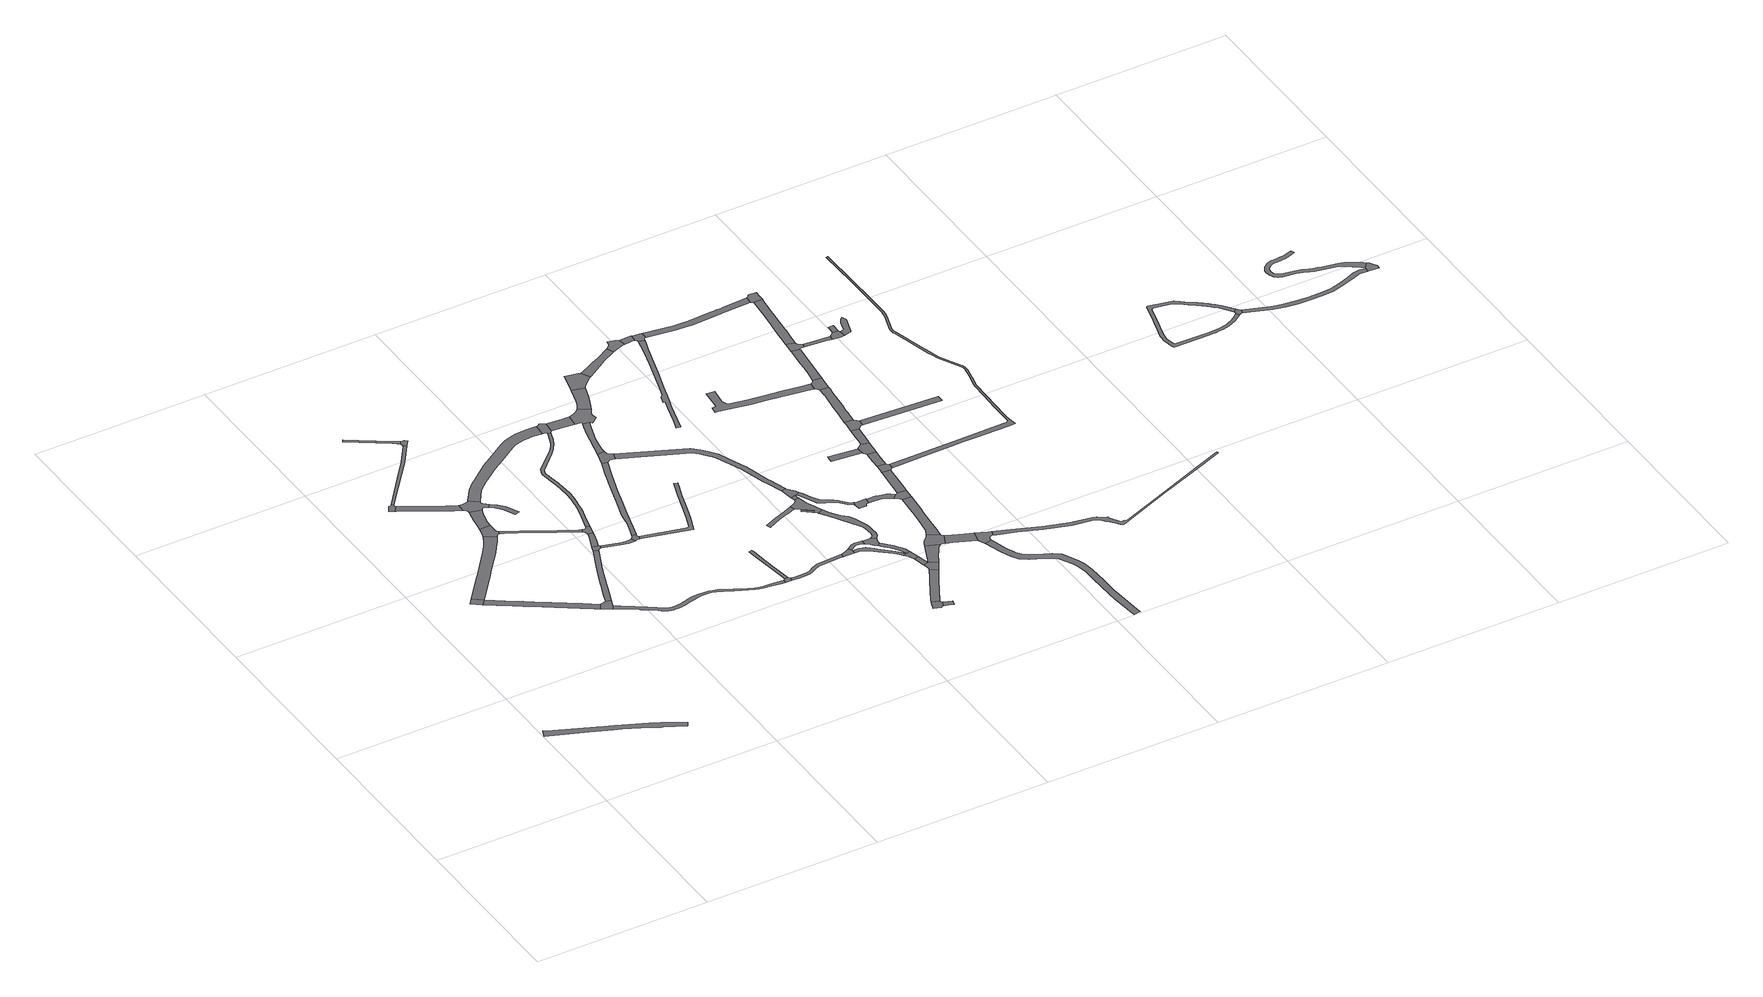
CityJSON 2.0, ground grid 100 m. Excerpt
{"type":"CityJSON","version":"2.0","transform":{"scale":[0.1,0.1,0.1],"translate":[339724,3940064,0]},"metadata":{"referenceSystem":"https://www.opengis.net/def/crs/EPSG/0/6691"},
"CityObjects":{
"road1":{"type":"Road","attributes":{"RoadStructureAttribute.sectionType":"1"},"geometry":[{"type":"MultiSurface","lod":"1","boundaries":[[[0,1,2,3,4,5,6,7,8,9,10,11,12,13,14,15,16,17,18,19,20,21,22]]]}]},
"road2":{"type":"Road","geometry":[{"type":"MultiSurface","lod":"1","boundaries":[[[23,24,25,26]]]}]},
"road3":{"type":"Road","attributes":{"RoadStructureAttribute.sectionType":"1"},"geometry":[{"type":"MultiSurface","lod":"1","boundaries":[[[25,27,28,29,30,31,32,33,34,35,36,37,38,39,40,41,42,43,44,45,26]]]}]},
"road4":{"type":"Road","attributes":{"RoadStructureAttribute.sectionType":"1"},"geometry":[{"type":"MultiSurface","lod":"1","boundaries":[[[46,47,48,49,50,51,52,53,54,55,56,57,58,59,60,61,62,23,26]]]}]},
"road5":{"type":"Road","geometry":[{"type":"MultiSurface","lod":"1","boundaries":[[[63,64,65,66,67,68,69,70,71]]]}]},
"road6":{"type":"Road","attributes":{"RoadStructureAttribute.sectionType":"1"},"geometry":[{"type":"MultiSurface","lod":"1","boundaries":[[[70,72,73,74,75,76,77,78,79,80,81,71]]]}]},
"road7":{"type":"Road","geometry":[{"type":"MultiSurface","lod":"1","boundaries":[[[38,37,82,83,84,85]]]}]},
"road8":{"type":"Road","geometry":[{"type":"MultiSurface","lod":"1","boundaries":[[[86,87,88,89,90,91,92,93,94,95,54,53]]]}]},
"road9":{"type":"Road","attributes":{"RoadStructureAttribute.sectionType":"1"},"geometry":[{"type":"MultiSurface","lod":"1","boundaries":[[[96,97,98,99,65,64,100,101,102,103,104,105]]]}]},
"road10":{"type":"Road","attributes":{"RoadStructureAttribute.sectionType":"1"},"geometry":[{"type":"MultiSurface","lod":"1","boundaries":[[[106,107,108,109,110,94,93,111,112,113,114,115]]]}]},
"road11":{"type":"Road","geometry":[{"type":"MultiSurface","lod":"1","boundaries":[[[116,117,118,119,120,121,122,123,124,125,126,76,75,127,128,106,115]]]}]},
"road12":{"type":"Road","attributes":{"RoadStructureAttribute.sectionType":"1"},"geometry":[{"type":"MultiSurface","lod":"1","boundaries":[[[84,129,130,131,132,133,134,135,136,137,138,139,140,141,142,143,144,85]]]}]},
"road13":{"type":"Road","attributes":{"RoadStructureAttribute.sectionType":"1"},"geometry":[{"type":"MultiSurface","lod":"1","boundaries":[[[145,146,147,148,149,150,151,152,153]]]}]},
"road14":{"type":"Road","attributes":{"RoadStructureAttribute.sectionType":"1"},"geometry":[{"type":"MultiSurface","lod":"1","boundaries":[[[154,155,156,157,158,159,160,89,88,161,162,163,164,165]]]}]},
"road15":{"type":"Road","geometry":[{"type":"MultiSurface","lod":"1","boundaries":[[[118,166,167,168,169,170,171,172,173,174,119]]]}]},
"road16":{"type":"Road","geometry":[{"type":"MultiSurface","lod":"1","boundaries":[[[104,175,176,177,178,145,153,179,105]]]}]},
"road17":{"type":"Road","geometry":[{"type":"MultiSurface","lod":"1","boundaries":[[[180,138,137,181,182,183,184,185,186]]]}]},
"road18":{"type":"Road","attributes":{"RoadStructureAttribute.sectionType":"1"},"geometry":[{"type":"MultiSurface","lod":"1","boundaries":[[[185,187,188,189,190,191,186]]]}]},
"road19":{"type":"Road","attributes":{"RoadStructureAttribute.sectionType":"1"},"geometry":[{"type":"MultiSurface","lod":"1","boundaries":[[[192,193,194,195,196,197,198,199,200,201,202,203,204,205,206,207,208,209,210,211,212,213,214,215,216,217,218,219,220,221,222,223,224,225,226,227,228,229,230,231,232,233,234,235,236,237,238,239,240,241,242,243,244,245,246,247,248,249,250,251,252,253,254,255,256,257,258,259,260,261,262,263,264,265,83,82]]]}]},
"road20":{"type":"Road","geometry":[{"type":"MultiSurface","lod":"1","boundaries":[[[266,267,268,269,270,154,165,271,272,190,189]]]}]},
"road21":{"type":"Road","attributes":{"RoadStructureAttribute.sectionType":"1"},"geometry":[{"type":"MultiSurface","lod":"1","boundaries":[[[273,274,275,276,184,183,277,278,279,280,281]]]}]},
"road22":{"type":"Road","attributes":{"RoadStructureAttribute.sectionType":"1"},"geometry":[{"type":"MultiSurface","lod":"1","boundaries":[[[282,283,284,285,286,287,288,289,290,291,292,293,294,295,296,297,298,299,300,301,302,303,304,305,306,307,308,309,123,122]]]}]},
"road23":{"type":"Road","geometry":[{"type":"MultiSurface","lod":"1","boundaries":[[[310,311,312,313,314,315,316,317,273,281,318,319,320,321,322,323]]]}]},
"road24":{"type":"Road","attributes":{"RoadStructureAttribute.sectionType":"1"},"geometry":[{"type":"MultiSurface","lod":"1","boundaries":[[[324,325,326,327,328,329,330,331,332,333,334,335,336,337,338,339,340,341,342,268,267,343,344,345,346,347,348,349,350,351,352,353,354,355,356,357,358,359,360]]]}]},
"road25":{"type":"Road","attributes":{"RoadStructureAttribute.sectionType":"1"},"geometry":[{"type":"MultiSurface","lod":"1","boundaries":[[[315,361,362,363,364,365,366,367,368,369,370,371,372,373,374,375,376,377,378,379,380,381,316]]]}]},
"road26":{"type":"Road","attributes":{"RoadStructureAttribute.sectionType":"1"},"geometry":[{"type":"MultiSurface","lod":"1","boundaries":[[[322,382,383,384,385,386,387,388,389,390,391,392,393,394,395,396,397,398,399,400,401,402,323]]]}]},
"road27":{"type":"Road","geometry":[{"type":"MultiSurface","lod":"1","boundaries":[[[403,231,230,404,405,406,407,408]]]}]},
"road28":{"type":"Road","attributes":{"RoadStructureAttribute.sectionType":"1"},"geometry":[{"type":"MultiSurface","lod":"1","boundaries":[[[407,409,410,411,412,413,414,408]]]}]},
"road29":{"type":"Road","geometry":[{"type":"MultiSurface","lod":"1","boundaries":[[[415,416,417,418,419,420,296,295,421,422,324,360]]]}]},
"road30":{"type":"Road","geometry":[{"type":"MultiSurface","lod":"1","boundaries":[[[423,424,425,426,427,370,369,428,429,430,431]]]}]},
"road31":{"type":"Road","attributes":{"RoadStructureAttribute.sectionType":"1"},"geometry":[{"type":"MultiSurface","lod":"1","boundaries":[[[432,433,434,435,436,437,438,439,440,441,442,405,404,443,444,445,446,447,448,449,450,451,452,453,454,455]]]}]},
"road32":{"type":"Road","attributes":{"RoadStructureAttribute.sectionType":"1"},"geometry":[{"type":"MultiSurface","lod":"1","boundaries":[[[456,457,458,418,417,459,460,461]]]}]},
"road33":{"type":"Road","attributes":{"RoadStructureAttribute.sectionType":"1"},"geometry":[{"type":"MultiSurface","lod":"1","boundaries":[[[462,463,464,465,466,467,468,469,470,471,472,473,474,427,426]]]}]},
"road34":{"type":"Road","geometry":[{"type":"MultiSurface","lod":"1","boundaries":[[[475,476,477,456,461,478,469,468,479,480,481,482,483,484,485,486,487]]]}]},
"road35":{"type":"Road","geometry":[{"type":"MultiSurface","lod":"1","boundaries":[[[488,489,490,491,492,493,494,495,496,497,498]]]}]},
"road36":{"type":"Road","attributes":{"RoadStructureAttribute.sectionType":"1"},"geometry":[{"type":"MultiSurface","lod":"1","boundaries":[[[499,500,501,502,503,504,505,506,507]]]}]},
"road37":{"type":"Road","attributes":{"RoadStructureAttribute.sectionType":"1"},"geometry":[{"type":"MultiSurface","lod":"1","boundaries":[[[508,509,510,511,512,513,514,515,516,517,518,519,520,521,522,523,524,525,526,527,528,529,530,531,532,533,423,431]]]}]},
"road38":{"type":"Road","geometry":[{"type":"MultiSurface","lod":"1","boundaries":[[[454,534,535,536,537,538,539,540,541,542,455]]]}]},
"road39":{"type":"Road","geometry":[{"type":"MultiSurface","lod":"1","boundaries":[[[493,543,544,545,546,494]]]}]},
"road40":{"type":"Road","attributes":{"RoadStructureAttribute.sectionType":"1"},"geometry":[{"type":"MultiSurface","lod":"1","boundaries":[[[547,548,549,550,487,486,551,552,553,554]]]}]},
"road41":{"type":"Road","attributes":{"RoadStructureAttribute.sectionType":"1"},"geometry":[{"type":"MultiSurface","lod":"1","boundaries":[[[555,556,557,558,559,560,561,562,563,564,565,540,539]]]}]},
"road42":{"type":"Road","attributes":{"RoadStructureAttribute.sectionType":"1"},"geometry":[{"type":"MultiSurface","lod":"1","boundaries":[[[497,566,567,568,569,570,571,572,573,498]]]}]},
"road43":{"type":"Road","attributes":{"RoadStructureAttribute.sectionType":"1"},"geometry":[{"type":"MultiSurface","lod":"1","boundaries":[[[574,575,576,577,578,579,580,581,582,583,584,585,536,535,586,587,588,589,590,591,592,593,594,595,596,597]]]}]},
"road44":{"type":"Road","geometry":[{"type":"MultiSurface","lod":"1","boundaries":[[[598,599,600,601,602,603]]]}]},
"road45":{"type":"Road","geometry":[{"type":"MultiSurface","lod":"1","boundaries":[[[604,605,606,607,608,609,610,611,612,613,614,615,616,617,499,507,618,619,598,603]]]}]},
"road46":{"type":"Road","geometry":[{"type":"MultiSurface","lod":"1","boundaries":[[[620,621,622,623,624,625,626,627,554,553,628,629,630,631,632]]]}]},
"road47":{"type":"Road","geometry":[{"type":"MultiSurface","lod":"1","boundaries":[[[633,634,635,636,637,638,639,640,561,560,641,642,643,644,645,646]]]}]},
"road48":{"type":"Road","attributes":{"RoadStructureAttribute.sectionType":"1"},"geometry":[{"type":"MultiSurface","lod":"1","boundaries":[[[647,615,614,648,649,650]]]}]},
"road49":{"type":"Road","geometry":[{"type":"MultiSurface","lod":"1","boundaries":[[[651,652,653,654,655,656,521,520,657,647,650]]]}]},
"road50":{"type":"Road","attributes":{"RoadStructureAttribute.sectionType":"1"},"geometry":[{"type":"MultiSurface","lod":"1","boundaries":[[[658,659,660,661,662,663,664,665,666,667,668,669,670,607,606,671,672,673,674,675,676,677,678,679,680,637,636]]]}]},
"road51":{"type":"Road","attributes":{"RoadStructureAttribute.sectionType":"1"},"geometry":[{"type":"MultiSurface","lod":"1","boundaries":[[[681,682,683,684,685,686,646,645,687,688,689,690,691]]]}]},
"road52":{"type":"Road","geometry":[{"type":"MultiSurface","lod":"1","boundaries":[[[574,597,692,693,694,695,696,681,691]]]}]},
"road53":{"type":"Road","attributes":{"RoadStructureAttribute.sectionType":"1"},"geometry":[{"type":"MultiSurface","lod":"1","boundaries":[[[697,698,699,695,694]]]}]},
"road54":{"type":"Road","geometry":[{"type":"MultiSurface","lod":"1","boundaries":[[[700,699,698,701,702,703,570,569,704,705]]]}]},
"road55":{"type":"Road","attributes":{"RoadStructureAttribute.sectionType":"1"},"geometry":[{"type":"MultiSurface","lod":"1","boundaries":[[[706,707,708,709,710,711,712,713,714,715,716,717,718,653,652,719,720,721,722,723,724,725,726,727,728,729,730,731,732]]]}]},
"road56":{"type":"Road","attributes":{"RoadStructureAttribute.sectionType":"1"},"geometry":[{"type":"MultiSurface","lod":"1","boundaries":[[[704,733,734,735,736,737,738,705]]]}]},
"road57":{"type":"Road","attributes":{"RoadStructureAttribute.sectionType":"1"},"geometry":[{"type":"MultiSurface","lod":"1","boundaries":[[[631,739,740,741,742,743,744,745,746,747,632]]]}]},
"road58":{"type":"Road","attributes":{"RoadStructureAttribute.sectionType":"1"},"geometry":[{"type":"MultiSurface","lod":"1","boundaries":[[[748,749,750,751,752,753,732,731,754,755,756]]]}]},
"road59":{"type":"Road","geometry":[{"type":"MultiSurface","lod":"1","boundaries":[[[757,758,759,760,761,762,763,738,737,764,765,766,767,768,769,770,771,772]]]}]},
"road60":{"type":"Road","attributes":{"RoadStructureAttribute.sectionType":"1"},"geometry":[{"type":"MultiSurface","lod":"1","boundaries":[[[773,774,775,776,777,778,779,780,781,782,783,784,785,786,787,788,789,790,791,792,793,794]]]}]},
"road61":{"type":"Road","attributes":{"RoadStructureAttribute.sectionType":"1"},"geometry":[{"type":"MultiSurface","lod":"1","boundaries":[[[795,796,797,798,799,800,751,750,801,802,803,804,805,806,807]]]}]},
"road62":{"type":"Road","attributes":{"RoadStructureAttribute.sectionType":"1"},"geometry":[{"type":"MultiSurface","lod":"1","boundaries":[[[771,808,809,810,811,812,813,814,815,816,817,818,819,820,772]]]}]},
"road63":{"type":"Road","attributes":{"RoadStructureAttribute.sectionType":"1"},"geometry":[{"type":"MultiSurface","lod":"1","boundaries":[[[821,822,768,767,823,824,825]]]}]},
"road64":{"type":"Road","geometry":[{"type":"MultiSurface","lod":"1","boundaries":[[[826,827,828,829,830,831,832,744,743,833,834,835]]]}]},
"road65":{"type":"Road","geometry":[{"type":"MultiSurface","lod":"1","boundaries":[[[806,836,813,812,837,838,839,807]]]}]},
"road66":{"type":"Road","attributes":{"RoadStructureAttribute.sectionType":"1"},"geometry":[{"type":"MultiSurface","lod":"1","boundaries":[[[840,841,842,843,844,845,826,835]]]}]},
"road67":{"type":"Road","geometry":[{"type":"MultiSurface","lod":"1","boundaries":[[[824,846,847,848,849,850,851,852,853,854,855,825]]]}]},
"road68":{"type":"Road","attributes":{"RoadStructureAttribute.sectionType":"1"},"geometry":[{"type":"MultiSurface","lod":"1","boundaries":[[[856,857,858,859,860,861,862,863,864,865,866,867,868,869,870,871,872,873,874,875,876,847,846,877,878,879,880,881,882,883,884,885,886,887,888,889,890,891,892,893]]]}]},
"road69":{"type":"Road","attributes":{"RoadStructureAttribute.sectionType":"1"},"geometry":[{"type":"MultiSurface","lod":"1","boundaries":[[[894,895,896,897]]]}]},
"road70":{"type":"Road","attributes":{"RoadStructureAttribute.sectionType":"1"},"geometry":[{"type":"MultiSurface","lod":"1","boundaries":[[[898,899,900,838,837,901,902,903,904,905,906]]]}]},
"road71":{"type":"Road","geometry":[{"type":"MultiSurface","lod":"1","boundaries":[[[793,907,908,909,910,911,843,842,912,794]]]}]},
"road72":{"type":"Road","geometry":[{"type":"MultiSurface","lod":"1","boundaries":[[[913,906,905,914,915,916,917]]]}]},
"road73":{"type":"Road","attributes":{"RoadStructureAttribute.sectionType":"1"},"geometry":[{"type":"MultiSurface","lod":"1","boundaries":[[[918,917,916,919,920,921]]]}]},
"road74":{"type":"Road","geometry":[{"type":"MultiSurface","lod":"1","boundaries":[[[922,923,924,925,926,927,928,929,930,931,932,933,934,935,936,937,938,939,940]]]}]},
"road75":{"type":"Road","geometry":[{"type":"MultiSurface","lod":"1","boundaries":[[[896,921,920,941,942,897]]]}]},
"road76":{"type":"Road","attributes":{"RoadStructureAttribute.sectionType":"1"},"geometry":[{"type":"MultiSurface","lod":"1","boundaries":[[[943,944,945,942,941,946,947,948,949]]]}]},
"road77":{"type":"Road","geometry":[{"type":"MultiSurface","lod":"1","boundaries":[[[950,951,943,949,952,953,954,955,956]]]}]},
"road78":{"type":"Road","attributes":{"RoadStructureAttribute.sectionType":"1"},"geometry":[{"type":"MultiSurface","lod":"1","boundaries":[[[955,957,958,959,960,961,962,963,964,965,966,967,968,969,956]]]}]},
"road79":{"type":"Road","attributes":{"RoadStructureAttribute.sectionType":"1"},"geometry":[{"type":"MultiSurface","lod":"1","boundaries":[[[970,971,972,973,974,975,976,977,978,979,910,909,980,981,982,983,984,985,986,987,988,989,990]]]}]},
"road80":{"type":"Road","geometry":[{"type":"MultiSurface","lod":"1","boundaries":[[[963,991,992,993,994,995,922,940,996,997,964]]]}]},
"road81":{"type":"Road","attributes":{"RoadStructureAttribute.sectionType":"1"},"geometry":[{"type":"MultiSurface","lod":"1","boundaries":[[[998,999,1000,1001,993,992,1002,1003,1004,1005]]]}]},
"road82":{"type":"Road","attributes":{"RoadStructureAttribute.sectionType":"1"},"geometry":[{"type":"MultiSurface","lod":"1","boundaries":[[[953,1006,1007,954]]]}]},
"road83":{"type":"Road","geometry":[{"type":"MultiSurface","lod":"1","boundaries":[[[1004,1008,1009,1010,1011,1012,1013,1014,1015,1016,1005]]]}]},
"road84":{"type":"Road","attributes":{"RoadStructureAttribute.sectionType":"1"},"geometry":[{"type":"MultiSurface","lod":"1","boundaries":[[[1017,1018,1019,1020,1021,1016,1015,1022,1023,1024,1025,1026,1027]]]}]},
"road85":{"type":"Road","attributes":{"RoadStructureAttribute.sectionType":"1"},"geometry":[{"type":"MultiSurface","lod":"1","boundaries":[[[1028,1011,1010,1029,1030,1031]]]}]},
"road86":{"type":"Road","attributes":{"RoadStructureAttribute.sectionType":"1"},"geometry":[{"type":"MultiSurface","lod":"1","boundaries":[[[852,1032,1033,1034,1035,1036,1037,1038,1039,1040,1041,1042,1043,1044,1045,1046,1047,1048,1049,1050,1051,1052,1053,1054,1055,1056,1057,1058,1059,1060,1061,1062,1063,1064,1065,1066,1067,1068,1069,1070,1071,1072,1073,1074,1075,1076,1077,1078,1079,853]]]}]},
"road87":{"type":"Road","geometry":[{"type":"MultiSurface","lod":"1","boundaries":[[[989,1017,1027,1080,1081,1082,1083,990]]]}]},
"road88":{"type":"Road","attributes":{"RoadStructureAttribute.sectionType":"1"},"geometry":[{"type":"MultiSurface","lod":"1","boundaries":[[[1084,1085,1086,1087,1088,1089,1090,1091,1092,1093,1094,1095,1096,1097,1098,1099,1100,1101,1102,1103,1104,1105,1106,1107,1108,1109,1110,1111,1112,1113,1114,1115,1116,1117,1118,915,914,1119,1120,1121,1122,1123,1124,1125,1126,1127,1128,1129,1130,1131,1132,1133,1134,1135,1136,1137,1138,1139,1140,1141,1142,1143,1144,1145,1146,1147,1148,1149,1150,1151,1152,1153,1154,1155,1156,1157]]]}]},
"road89":{"type":"Road","geometry":[{"type":"MultiSurface","lod":"1","boundaries":[[[1030,1158,1159,1160,1161,1162,1163,1164,1031]]]}]},
"road90":{"type":"Road","geometry":[{"type":"MultiSurface","lod":"1","boundaries":[[[1162,1165,1166,1163]]]}]},
"road91":{"type":"Road","attributes":{"RoadStructureAttribute.sectionType":"1"},"geometry":[{"type":"MultiSurface","lod":"1","boundaries":[[[1160,1167,1168,1169,1170,1171,1172,1173,1174,1175,1176,1161]]]}]},
"road92":{"type":"Road","attributes":{"RoadStructureAttribute.sectionType":"1"},"geometry":[{"type":"MultiSurface","lod":"1","boundaries":[[[1177,1178,1179,1180,1181,1182,1183,1184,1185,1186,1187,1188,1189,1190,1191,1192,1193,1194,1195,1196,1197,1198,1199,1200,1201,1202,1203,1204,1205,1206,1207,1208,1209,1210,1211,1212,1213,1214,1215,1216,1217,1218,1219,1220,1221,1222,1223,1224,1225,1226,1227,1228,1229,1230,1231,1232,1233,1234,1235,1236,1237,1238,1239,1240,1241,1242,1243,1244,1245,1246,1247,1248,1249,1250,1251,1252,1253,1254,1255,1256,1257,1258,1259,1260,1261,1262,1263,1264,1265]]]}]},
"road93":{"type":"Road","geometry":[{"type":"MultiSurface","lod":"1","boundaries":[[[1266,1267,1268,1269,1270,1271,1272,1224,1223,1273,1274,1177,1265]]]}]},
"road94":{"type":"Road","attributes":{"RoadStructureAttribute.sectionType":"1"},"geometry":[{"type":"MultiSurface","lod":"1","boundaries":[[[1275,1276,1277,1278,1279,1280,1281,1282,1283,1284,1285,1286,1287,1288,1289,1290,1291,1292,1293,1294,1295,1296,1297,1298,1299,1300,1301,1302,1270,1269]]]}]},
"road95":{"type":"Road","attributes":{"RoadStructureAttribute.sectionType":"1"},"geometry":[{"type":"MultiSurface","lod":"1","boundaries":[[[1303,1304,1305,1306,1307,1308,1309,1310,1311,1312,1313,1314,1315,1316,1317,1318,1319,1320,1321,1322,1323,1324,1325,1326,1327,1328,1329,1330,1331,1332,1333,1334,1335,1336,1337,1338,1339,1340,1341,1342,1343,1344,1345,1346,1347,1348,1349,1350,1351,1352,1353,1354,1355,1356,1357,1358,1359,1360,1361,1362,1363,1364,1365]]]}]},
"road96":{"type":"Road","geometry":[{"type":"MultiSurface","lod":"1","boundaries":[[[1366,1367,1368,1369,1370,1365,1364,1371,1289,1288]]]}]}
},
"vertices":[
[691,363,0],[575,430,0],[541,449,0],[524,458,0],[395,513,0],[358,529,0],[284,562,0],[275,566,0],[158,616,0],[41,665,0],[22,673,0],[4,631,0],[244,537,0],[248,535,0],[307,512,0],[316,509,0],[335,502,0],[377,485,0],[463,446,0],[505,422,0],[555,396,0],[564,393,0],[675,337,0],
[280,1822,0],[254,1791,0],[305,1750,0],[331,1781,0],
[318,1741,0],[331,1732,0],[362,1710,0],[388,1695,0],[476,1635,0],[517,1607,0],[557,1580,0],[717,1472,0],[775,1433,0],[796,1419,0],[799,1417,0],[819,1453,0],[741,1506,0],[613,1591,0],[539,1640,0],[495,1670,0],[435,1709,0],[416,1721,0],[373,1751,0],
[463,1946,0],[492,1982,0],[513,2007,0],[544,2047,0],[583,2095,0],[611,2134,0],[639,2173,0],[661,2212,0],[600,2245,0],[583,2212,0],[571,2191,0],[562,2175,0],[531,2133,0],[462,2046,0],[425,2001,0],[404,1976,0],[389,1958,0],
[347,2701,0],[348,2708,0],[336,2717,0],[330,2710,0],[326,2708,0],[319,2709,0],[297,2675,0],[324,2657,0],[349,2694,0],
[329,2654,0],[549,2531,0],[587,2511,0],[624,2493,0],[629,2539,0],[607,2546,0],[572,2566,0],[516,2597,0],[491,2612,0],[356,2689,0],
[854,1387,0],[868,1412,0],[883,1450,0],[855,1460,0],
[668,2222,0],[675,2225,0],[682,2225,0],[688,2246,0],[682,2254,0],[680,2263,0],[679,2282,0],[680,2311,0],[617,2309,0],[610,2277,0],
[639,3109,0],[566,3005,0],[564,3002,0],[474,2891,0],[444,2826,0],[577,2990,0],[578,2992,0],[656,3102,0],[659,3107,0],[643,3119,0],
[646,2461,0],[636,2421,0],[630,2394,0],[628,2389,0],[623,2346,0],[683,2345,0],[690,2380,0],[696,2405,0],[700,2421,0],[711,2446,0],
[720,2457,0],[726,2458,0],[748,2447,0],[767,2467,0],[740,2491,0],[736,2499,0],[738,2508,0],[689,2549,0],[683,2543,0],[669,2538,0],[650,2537,0],[639,2483,0],[646,2471,0],
[901,1499,0],[931,1575,0],[937,1592,0],[975,1690,0],[980,1702,0],[980,1703,0],[989,1723,0],[1008,1769,0],[1043,1849,0],[1018,1860,0],[965,1740,0],[948,1703,0],[948,1701,0],[909,1603,0],[901,1582,0],[876,1517,0],
[649,3155,0],[648,3156,0],[621,3174,0],[472,3273,0],[406,3316,0],[396,3301,0],[608,3161,0],[628,3145,0],[639,3136,0],
[1063,2044,0],[1049,2050,0],[954,2101,0],[845,2161,0],[836,2166,0],[785,2193,0],[709,2234,0],[706,2217,0],[831,2153,0],[839,2148,0],[940,2090,0],[1052,2025,0],
[777,2424,0],[783,2418,0],[795,2408,0],[808,2389,0],[836,2326,0],[864,2336,0],[827,2411,0],[817,2424,0],[799,2443,0],
[685,3141,0],[670,3153,0],[664,3151,0],[657,3151,0],[642,3127,0],
[1021,1867,0],[1049,1855,0],[1055,1858,0],[1065,1860,0],[1070,1880,0],[1062,1882,0],[1031,1894,0],
[1077,1926,0],[1093,1983,0],[1095,1990,0],[1067,1997,0],[1063,1974,0],
[856,1385,0],[881,1368,0],[969,1311,0],[975,1306,0],[977,1305,0],[1046,1256,0],[1060,1246,0],[1070,1239,0],[1082,1232,0],[1090,1229,0],[1098,1226,0],[1105,1224,0],[1118,1222,0],[1121,1222,0],[1141,1221,0],[1142,1221,0],[1164,1223,0],[1196,1230,0],[1205,1233,0],[1244,1243,0],[1247,1244,0],[1275,1250,0],[1301,1253,0],[1319,1253,0],[1336,1252,0],[1355,1251,0],[1379,1245,0],[1387,1242,0],[1391,1241,0],[1411,1231,0],[1430,1221,0],[1460,1205,0],[1494,1190,0],[1558,1161,0],[1577,1155,0],[1605,1149,0],[1645,1143,0],[1705,1136,0],[1721,1135,0],[1722,1155,0],[1707,1156,0],[1648,1161,0],[1607,1165,0],[1581,1169,0],[1563,1175,0],[1501,1203,0],[1467,1219,0],[1437,1235,0],[1423,1242,0],[1397,1255,0],[1394,1256,0],[1383,1260,0],[1359,1267,0],[1352,1268,0],[1334,1270,0],[1331,1270,0],[1295,1273,0],[1272,1273,0],[1249,1270,0],[1219,1262,0],[1211,1260,0],[1190,1255,0],[1169,1249,0],[1160,1247,0],[1140,1246,0],[1123,1247,0],[1110,1249,0],[1098,1252,0],[1089,1257,0],[1010,1313,0],[988,1326,0],[975,1335,0],[958,1348,0],[899,1389,0],
[1105,2031,0],[1111,2051,0],[1088,2054,0],[1083,2045,0],[1074,2040,0],[1059,2022,0],[1065,2009,0],
[1236,1851,0],[1225,1847,0],[1209,1844,0],[1181,1846,0],[1178,1829,0],[1206,1824,0],[1230,1822,0],[1246,1824,0],[1248,1825,0],
[767,2555,0],[789,2585,0],[806,2603,0],[821,2617,0],[845,2636,0],[946,2712,0],[1005,2750,0],[1112,2820,0],[1138,2832,0],[1168,2843,0],[1196,2847,0],[1221,2850,0],[1247,2851,0],[1301,2846,0],[1308,2916,0],[1247,2918,0],[1216,2917,0],[1185,2913,0],[1152,2906,0],[1111,2892,0],[1077,2875,0],[966,2801,0],[910,2764,0],[808,2684,0],[782,2664,0],[761,2644,0],[740,2622,0],[720,2594,0],
[1278,1851,0],[1276,1853,0],[1275,1856,0],[1274,1859,0],[1274,1863,0],[1276,1868,0],[1254,1874,0],[1247,1861,0],[1256,1828,0],[1260,1830,0],[1265,1831,0],[1271,1830,0],[1275,1829,0],[1280,1849,0],
[1327,2834,0],[1308,2782,0],[1294,2750,0],[1288,2741,0],[1270,2713,0],[1246,2686,0],[1151,2601,0],[1141,2589,0],[1129,2566,0],[1127,2545,0],[1140,2445,0],[1144,2406,0],[1146,2392,0],[1147,2334,0],[1144,2291,0],[1139,2251,0],[1137,2242,0],[1128,2191,0],[1116,2142,0],[1117,2070,0],[1134,2138,0],[1146,2187,0],[1155,2239,0],[1159,2268,0],[1162,2289,0],[1165,2333,0],[1164,2392,0],[1163,2401,0],[1158,2446,0],[1145,2546,0],[1147,2561,0],[1152,2574,0],[1257,2675,0],[1282,2704,0],[1307,2742,0],[1322,2773,0],[1344,2832,0],
[1293,1928,0],[1307,1974,0],[1336,2073,0],[1354,2133,0],[1381,2230,0],[1400,2288,0],[1423,2356,0],[1427,2367,0],[1463,2467,0],[1434,2479,0],[1398,2377,0],[1393,2358,0],[1376,2305,0],[1356,2240,0],[1325,2141,0],[1296,2045,0],[1291,2020,0],[1289,2011,0],[1287,1987,0],[1286,1975,0],[1266,1912,0],
[1296,1824,0],[1390,1800,0],[1551,1759,0],[1586,1858,0],[1615,1945,0],[1645,2039,0],[1669,2108,0],[1679,2139,0],[1660,2145,0],[1651,2120,0],[1626,2046,0],[1596,1951,0],[1567,1864,0],[1543,1796,0],[1540,1791,0],[1535,1788,0],[1531,1787,0],[1527,1786,0],[1522,1787,0],[1394,1819,0],[1296,1845,0],
[1727,1157,0],[1755,1133,0],[1761,1155,0],[1755,1159,0],[1752,1164,0],[1732,1163,0],
[1728,1340,0],[1714,1442,0],[1712,1455,0],[1695,1452,0],[1697,1432,0],[1732,1176,0],
[1346,2836,0],[1350,2841,0],[1354,2844,0],[1360,2911,0],[1331,2929,0],[1316,2918,0],[1320,2844,0],[1326,2840,0],
[1524,2516,0],[1508,2525,0],[1497,2538,0],[1494,2557,0],[1455,2554,0],[1472,2476,0],[1482,2481,0],[1495,2480,0],[1512,2476,0],
[2000,1192,0],[1962,1190,0],[1939,1188,0],[1923,1184,0],[1904,1174,0],[1876,1159,0],[1864,1154,0],[1859,1152,0],[1842,1150,0],[1796,1151,0],[1769,1153,0],[1774,1132,0],[1796,1131,0],[1843,1130,0],[1864,1133,0],[1885,1141,0],[1914,1157,0],[1930,1165,0],[1942,1168,0],[1963,1170,0],[2001,1172,0],[2063,1173,0],[2084,1174,0],[2084,1198,0],
[1491,2901,0],[1471,2901,0],[1457,2902,0],[1392,2841,0],[1421,2838,0],[1483,2831,0],
[1495,2584,0],[1501,2622,0],[1512,2669,0],[1514,2677,0],[1530,2731,0],[1545,2775,0],[1557,2806,0],[1521,2816,0],[1512,2788,0],[1496,2733,0],[1483,2682,0],[1471,2631,0],[1467,2610,0],
[1542,2920,0],[1523,2910,0],[1510,2905,0],[1523,2826,0],[1560,2807,0],[1562,2805,0],[1567,2796,0],[1607,2827,0],[1600,2851,0],[1601,2861,0],[1606,2873,0],[1621,2900,0],[1558,2934,0],
[2263,596,0],[2253,565,0],[2295,552,0],[2299,557,0],[2302,558,0],[2308,558,0],[2318,589,0],[2315,592,0],[2313,598,0],[2313,602,0],[2272,619,0],
[2067,1674,0],[2023,1657,0],[1957,1631,0],[1884,1601,0],[1893,1575,0],[1967,1608,0],[2013,1626,0],[2032,1633,0],[2077,1651,0],
[1872,2322,0],[1875,2318,0],[1900,2295,0],[1922,2269,0],[1945,2240,0],[1952,2230,0],[1958,2218,0],[1989,2146,0],[2007,2101,0],[2017,2075,0],[2060,1927,0],[2067,1905,0],[2098,1812,0],[2125,1821,0],[2093,1920,0],[2088,1935,0],[2046,2084,0],[2035,2112,0],[2017,2158,0],[1986,2236,0],[1980,2246,0],[1973,2258,0],[1947,2294,0],[1930,2314,0],[1921,2324,0],[1884,2359,0],
[2106,1174,0],[2149,1174,0],[2149,1195,0],[2148,1198,0],[2149,1202,0],[2150,1202,0],[2139,1219,0],[2121,1209,0],[2102,1202,0],
[2346,547,0],[2362,542,0],[2369,569,0],[2348,577,0],
[1602,3041,0],[1589,2994,0],[1577,2966,0],[1568,2952,0],[1632,2922,0],[1660,2991,0],[1685,3070,0],[1615,3090,0],
[2177,1221,0],[2182,1223,0],[2187,1224,0],[2195,1224,0],[2218,1220,0],[2231,1215,0],[2233,1241,0],[2196,1244,0],[2185,1244,0],[2177,1242,0],[2168,1239,0],
[2358,685,0],[2395,753,0],[2429,812,0],[2441,832,0],[2403,860,0],[2369,798,0],[2356,775,0],[2278,634,0],
[2369,1038,0],[2355,1057,0],[2332,1081,0],[2263,1145,0],[2260,1148,0],[2254,1154,0],[2246,1162,0],[2236,1172,0],[2221,1183,0],[2207,1189,0],[2187,1193,0],[2154,1195,0],[2158,1174,0],[2175,1172,0],[2189,1169,0],[2198,1164,0],[2203,1162,0],[2216,1152,0],[2242,1133,0],[2251,1126,0],[2259,1119,0],[2318,1067,0],[2338,1046,0],[2353,1028,0],
[2153,1582,0],[2148,1587,0],[2104,1623,0],[2096,1613,0],[2140,1577,0],[2146,1573,0],
[2153,1567,0],[2162,1558,0],[2164,1554,0],[2194,1574,0],[2183,1596,0],[2170,1627,0],[2154,1664,0],[2149,1689,0],[2144,1707,0],[2144,1710,0],[2142,1719,0],[2115,1713,0],[2112,1700,0],[2099,1689,0],[2156,1585,0],[2154,1582,0],
[1726,3188,0],[1725,3188,0],[1722,3189,0],[1721,3191,0],[1720,3193,0],[1645,3211,0],[1639,3183,0],[1618,3099,0],[1695,3084,0],[1712,3101,0],[1745,3130,0],[1759,3139,0],[1728,3188,0],
[2298,1192,0],[2299,1203,0],[2300,1206,0],[2310,1223,0],[2284,1240,0],[2272,1238,0],[2255,1239,0],[2247,1240,0],[2242,1206,0],[2255,1194,0],[2256,1193,0],[2271,1177,0],[2282,1166,0],[2300,1183,0],
[2110,1740,0],[2139,1731,0],[2139,1736,0],[2139,1745,0],
[2144,1747,0],[2145,1746,0],[2166,1760,0],[2156,1777,0],[2141,1799,0],[2126,1819,0],[2100,1801,0],
[2322,1241,0],[2327,1255,0],[2329,1270,0],[2329,1300,0],[2326,1327,0],[2322,1349,0],[2317,1363,0],[2299,1413,0],[2291,1434,0],[2278,1454,0],[2248,1483,0],[2230,1508,0],[2209,1543,0],[2193,1511,0],[2232,1451,0],[2293,1350,0],[2298,1336,0],[2301,1321,0],[2303,1297,0],[2304,1272,0],[2302,1261,0],[2299,1252,0],[2292,1245,0],
[2396,1043,0],[2392,1055,0],[2388,1069,0],[2372,1097,0],[2348,1131,0],[2311,1170,0],[2294,1153,0],[2328,1115,0],[2351,1083,0],[2365,1059,0],[2373,1036,0],
[2368,1007,0],[2378,989,0],[2384,974,0],[2411,983,0],[2405,1009,0],
[2385,970,0],[2399,909,0],[2425,915,0],
[2427,913,0],[2401,898,0],[2406,879,0],[2406,868,0],[2474,888,0],[2430,914,0],
[2356,1544,0],[2336,1559,0],[2317,1579,0],[2302,1598,0],[2285,1614,0],[2268,1624,0],[2244,1637,0],[2222,1655,0],[2205,1688,0],[2204,1688,0],[2200,1696,0],[2181,1734,0],[2179,1739,0],[2150,1737,0],[2165,1708,0],[2175,1688,0],[2195,1648,0],[2201,1636,0],[2205,1633,0],[2217,1623,0],[2239,1611,0],[2268,1601,0],[2283,1592,0],[2300,1574,0],[2328,1544,0],[2355,1522,0],[2361,1543,0],
[2486,908,0],[2500,933,0],[2528,978,0],[2538,993,0],[2558,1014,0],[2484,1044,0],
[1841,3190,0],[1890,3221,0],[1959,3257,0],[1961,3258,0],[1966,3260,0],[1948,3300,0],[1873,3259,0],[1830,3240,0],[1786,3217,0],
[2404,1488,0],[2411,1499,0],[2427,1503,0],[2430,1538,0],[2420,1538,0],[2374,1539,0],[2360,1508,0],[2362,1486,0],[2404,1486,0],
[2537,1116,0],[2534,1110,0],[2529,1104,0],[2521,1097,0],[2503,1081,0],[2497,1071,0],[2493,1064,0],[2562,1016,0],[2567,1016,0],[2573,1014,0],[2586,1009,0],[2612,1071,0],[2606,1075,0],[2603,1079,0],[2603,1088,0],[2538,1118,0],
[2098,3188,0],[2072,3086,0],[2008,2876,0],[1993,2822,0],[1976,2805,0],[1965,2766,0],[1975,2763,0],[1959,2712,0],[1931,2610,0],[1912,2546,0],[1933,2540,0],[1952,2605,0],[1980,2706,0],[2011,2806,0],[2031,2871,0],[2068,2993,0],[2094,3080,0],[2119,3162,0],[2127,3190,0],[2147,3251,0],[2151,3264,0],[2118,3274,0],
[2558,1511,0],[2542,1520,0],[2520,1527,0],[2493,1532,0],[2485,1534,0],[2437,1537,0],[2434,1502,0],[2469,1500,0],[2500,1496,0],[2518,1490,0],[2534,1484,0],[2555,1469,0],[2581,1493,0],
[2608,1135,0],[2616,1209,0],[2624,1293,0],[2626,1310,0],[2638,1435,0],[2586,1440,0],[2586,1427,0],[2583,1388,0],[2583,1382,0],[2575,1298,0],[2566,1214,0],[2555,1154,0],[2540,1122,0],
[2711,1030,0],[2653,1053,0],[2622,995,0],[2739,947,0],[2757,1011,0],
[2040,3329,0],[2024,3342,0],[2023,3342,0],[1981,3350,0],[1978,3336,0],[1972,3322,0],[1965,3312,0],[2001,3275,0],[2037,3286,0],[2046,3287,0],
[2580,1449,0],[2644,1497,0],[2594,1502,0],[2589,1494,0],
[2076,3292,0],[2093,3293,0],[2108,3291,0],[2111,3331,0],[2094,3332,0],[2065,3332,0],
[2760,908,0],[2802,917,0],[2801,926,0],[2802,935,0],[2808,943,0],[2818,947,0],[2828,947,0],[2839,976,0],[2830,979,0],[2821,983,0],
[3142,12,0],[3139,22,0],[3137,39,0],[3124,167,0],[3120,219,0],[3120,226,0],[3119,324,0],[3118,338,0],[3115,442,0],[3104,507,0],[3102,512,0],[3091,545,0],[3047,631,0],[3018,652,0],[3008,660,0],[2933,695,0],[2902,711,0],[2870,735,0],[2852,764,0],[2848,773,0],[2830,816,0],[2793,802,0],[2816,745,0],[2840,707,0],[2881,677,0],[2915,660,0],[2988,625,0],[3016,604,0],[3054,529,0],[3065,497,0],[3075,438,0],[3078,336,0],[3079,323,0],[3079,289,0],[3080,217,0],[3084,163,0],[3098,35,0],[3101,4,0],
[2447,1943,0],[2443,1903,0],[2612,1883,0],[2610,1924,0],
[2614,1683,0],[2604,1594,0],[2599,1546,0],[2647,1525,0],[2653,1588,0],[2662,1682,0],[2662,1683,0],[2663,1685,0],[2615,1691,0],
[2156,3279,0],[2162,3283,0],[2167,3283,0],[2168,3322,0],[2118,3330,0],[2116,3286,0],
[2618,1713,0],[2680,1699,0],[2681,1730,0],[2669,1743,0],[2620,1747,0],
[2625,1827,0],[2675,1825,0],[2678,1854,0],[2628,1860,0],
[2686,2519,0],[2635,2527,0],[2531,2542,0],[2428,2556,0],[2341,2569,0],[2254,2584,0],[2242,2588,0],[2233,2597,0],[2227,2607,0],[2224,2621,0],[2235,2713,0],[2190,2717,0],[2177,2599,0],[2154,2600,0],[2148,2560,0],[2165,2557,0],[2340,2524,0],[2432,2511,0],[2680,2475,0],
[2688,1940,0],[2645,1951,0],
[2659,2074,0],[2655,2038,0],[2646,1961,0],[2691,1961,0],[2700,2033,0],[2702,2053,0],[2704,2068,0],
[2666,2128,0],[2661,2089,0],[2726,2089,0],[2737,2089,0],[2739,2127,0],[2717,2147,0],[2668,2153,0],
[2719,2170,0],[2723,2216,0],[2726,2237,0],[2732,2286,0],[2745,2398,0],[2749,2434,0],[2751,2450,0],[2701,2455,0],[2699,2406,0],[2699,2403,0],[2696,2378,0],[2684,2291,0],[2679,2243,0],
[2633,3305,0],[2623,3304,0],[2604,3303,0],[2600,3303,0],[2580,3301,0],[2554,3301,0],[2427,3294,0],[2380,3296,0],[2356,3298,0],[2348,3298,0],[2169,3283,0],[2344,3260,0],[2360,3259,0],[2370,3259,0],[2378,3258,0],[2427,3256,0],[2582,3263,0],[2625,3266,0],[2635,3267,0],[2776,3272,0],[2779,3312,0],
[2755,2492,0],[2760,2536,0],[2712,2541,0],[2705,2530,0],[2698,2524,0],[2685,2474,0],[2690,2470,0],
[2735,2753,0],[2729,2695,0],[2726,2658,0],[2720,2603,0],[2766,2590,0],[2788,2794,0],[2789,2802,0],[2741,2807,0],
[3188,2062,0],[3190,2102,0],
[2795,2807,0],[2802,2808,0],[2818,2806,0],[2821,2830,0],[2811,2835,0],[2804,2842,0],[2799,2849,0],[2796,2862,0],[2749,2873,0],
[2789,3262,0],[2788,3236,0],[2779,3142,0],[2769,3054,0],[2762,2994,0],[2804,2921,0],[2809,2973,0],[2811,2991,0],[2826,3135,0],[2839,3249,0],[2840,3260,0],
[2927,2820,0],[2945,2794,0],[2973,2791,0],[2976,2816,0],
[2846,941,0],[2930,913,0],[2947,907,0],[3073,860,0],[3111,848,0],[3214,816,0],[3216,816,0],[3334,796,0],[3347,790,0],[3368,772,0],[3375,765,0],[3383,756,0],[3396,743,0],[3414,721,0],[3432,696,0],[3439,692,0],[3446,690,0],[3452,690,0],[3463,693,0],[3486,703,0],[3759,811,0],[4034,917,0],[4166,968,0],[4164,972,0],[4162,978,0],[4021,923,0],[3756,820,0],[3482,712,0],[3462,719,0],[3459,716,0],[3456,713,0],[3451,714,0],[3447,716,0],[3444,720,0],[3434,735,0],[3413,766,0],[3409,775,0],[3407,784,0],[3389,791,0],[3385,792,0],[3382,793,0],[3360,812,0],[3341,820,0],[3219,841,0],[3202,846,0],[3118,872,0],[3082,884,0],[2955,931,0],
[2842,3296,0],[2843,3330,0],[2798,3332,0],[2791,3320,0],
[3300,3406,0],[3304,3164,0],[3306,3002,0],[3306,2887,0],[3306,2863,0],[3304,2843,0],[3300,2823,0],[3267,2717,0],[3266,2700,0],[3268,2682,0],[3270,2677,0],[3314,2516,0],[3332,2447,0],[3342,2413,0],[3352,2384,0],[3418,2254,0],[3421,2243,0],[3422,2233,0],[3421,2221,0],[3408,2157,0],[3408,2154,0],[3395,2099,0],[3393,2088,0],[3392,2078,0],[3390,1995,0],[3389,1881,0],[3387,1810,0],[3387,1785,0],[3388,1748,0],[3383,1742,0],[3376,1736,0],[3362,1735,0],[3193,1735,0],[3063,1734,0],[2896,1732,0],[2896,1702,0],[3068,1704,0],[3089,1704,0],[3187,1704,0],[3236,1704,0],[3362,1705,0],[3385,1704,0],[3407,1704,0],[3405,1720,0],[3400,1752,0],[3398,1785,0],[3398,1806,0],[3400,1881,0],[3401,1995,0],[3403,2078,0],[3404,2087,0],[3405,2097,0],[3419,2152,0],[3419,2156,0],[3432,2219,0],[3432,2233,0],[3432,2245,0],[3428,2258,0],[3425,2265,0],[3421,2274,0],[3362,2388,0],[3352,2416,0],[3342,2453,0],[3326,2511,0],[3280,2680,0],[3279,2684,0],[3277,2701,0],[3278,2715,0],[3310,2820,0],[3315,2842,0],[3317,2863,0],[3317,3002,0],[3315,3165,0],[3311,3408,0],
[3025,2786,0],[3039,2788,0],[3045,2789,0],[3038,2823,0],[3036,2838,0],[3004,2840,0],[3004,2838,0],
[3037,2889,0],[3006,2888,0],
[3084,2798,0],[3085,2798,0],[3090,2803,0],[3121,2901,0],[3108,2927,0],[3095,2911,0],[3090,2906,0],[3082,2891,0],[3076,2873,0],[3066,2833,0],
[4842,1942,0],[4837,1936,0],[4828,1927,0],[4793,1904,0],[4773,1894,0],[4756,1887,0],[4737,1881,0],[4718,1877,0],[4692,1875,0],[4668,1873,0],[4651,1873,0],[4638,1872,0],[4453,1875,0],[4451,1875,0],[4448,1876,0],[4445,1878,0],[4443,1880,0],[4442,1882,0],[4441,1884,0],[4432,1931,0],[4432,1937,0],[4433,1947,0],[4435,1964,0],[4451,2025,0],[4453,2032,0],[4462,2065,0],[4465,2075,0],[4470,2097,0],[4494,2186,0],[4496,2188,0],[4497,2191,0],[4500,2192,0],[4503,2193,0],[4505,2193,0],[4508,2193,0],[4594,2176,0],[4616,2169,0],[4625,2163,0],[4627,2161,0],[4636,2156,0],[4674,2125,0],[4706,2101,0],[4749,2067,0],[4750,2066,0],[4776,2042,0],[4794,2025,0],[4843,1959,0],[4863,1974,0],[4812,2041,0],[4792,2059,0],[4774,2076,0],[4765,2085,0],[4721,2120,0],[4688,2144,0],[4650,2175,0],[4630,2188,0],[4626,2191,0],[4600,2199,0],[4493,2221,0],[4491,2221,0],[4488,2220,0],[4486,2219,0],[4484,2218,0],[4481,2215,0],[4451,2102,0],[4443,2072,0],[4434,2038,0],[4431,2028,0],[4415,1968,0],[4413,1948,0],[4412,1938,0],[4412,1929,0],[4424,1865,0],[4425,1863,0],[4426,1861,0],[4428,1859,0],[4430,1857,0],[4433,1855,0],[4435,1855,0],[4638,1852,0],[4657,1853,0],[4672,1853,0],[4695,1855,0],[4721,1858,0],[4742,1862,0],[4761,1867,0],[4784,1877,0],[4803,1887,0],[4855,1922,0],
[4863,1928,0],[4867,1930,0],[4871,1931,0],[4873,1930,0],[4882,1955,0],[4874,1960,0],[4868,1965,0],[4845,1952,0],[4844,1946,0],
[4957,1899,0],[5020,1876,0],[5061,1866,0],[5092,1859,0],[5155,1851,0],[5225,1848,0],[5300,1847,0],[5363,1853,0],[5426,1869,0],[5489,1889,0],[5542,1909,0],[5553,1912,0],[5568,1913,0],[5601,1910,0],[5603,1938,0],[5568,1941,0],[5549,1940,0],[5534,1936,0],[5485,1917,0],[5424,1896,0],[5366,1880,0],[5298,1873,0],[5227,1874,0],[5156,1880,0],[5103,1886,0],[5059,1893,0],[5026,1901,0],[4966,1922,0],
[5615,1987,0],[5574,2014,0],[5558,2024,0],[5535,2035,0],[5505,2044,0],[5422,2060,0],[5398,2065,0],[5375,2071,0],[5355,2077,0],[5323,2091,0],[5284,2101,0],[5212,2113,0],[5198,2119,0],[5186,2129,0],[5179,2144,0],[5176,2158,0],[5178,2172,0],[5181,2180,0],[5189,2189,0],[5199,2198,0],[5207,2203,0],[5219,2209,0],[5232,2211,0],[5240,2212,0],[5263,2212,0],[5282,2214,0],[5292,2215,0],[5305,2217,0],[5324,2222,0],[5361,2235,0],[5352,2259,0],[5316,2246,0],[5299,2241,0],[5289,2239,0],[5280,2238,0],[5262,2237,0],[5239,2237,0],[5229,2236,0],[5211,2233,0],[5194,2225,0],[5184,2218,0],[5171,2207,0],[5160,2193,0],[5154,2179,0],[5151,2158,0],[5155,2136,0],[5166,2113,0],[5185,2097,0],[5205,2089,0],[5278,2077,0],[5314,2067,0],[5345,2055,0],[5368,2047,0],[5392,2041,0],[5417,2036,0],[5481,2023,0],[5491,2020,0],[5501,2016,0],[5510,2011,0],[5552,1981,0],[5592,1955,0],[5605,1945,0],[5630,1976,0],
[5614,1909,0],[5664,1903,0],[5667,1928,0],[5652,1952,0],[5641,1966,0],[5605,1941,0]
]}
